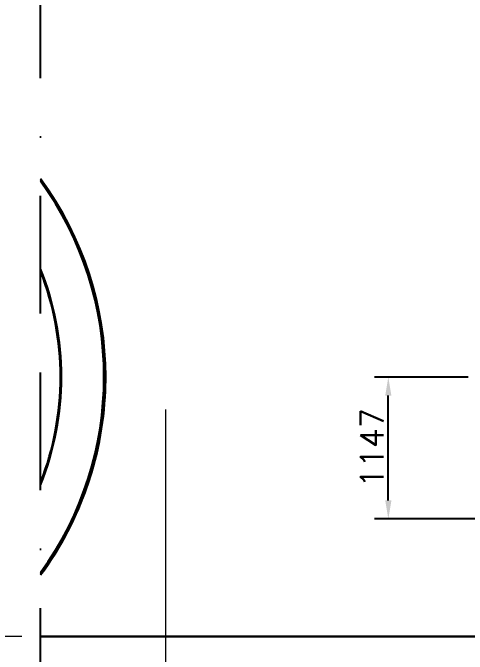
# Model space of a CAD drawing. Header units: metres. Extents: x 0 to 63075, y 0 to 44550.
# Drawn here: x 8035 to 11705, y 28011 to 33197 of the extents above; entities that cross this region are included whole.
import ezdxf

# ---------------------------------------------------------------- set-up
doc = ezdxf.new("R2010")
doc.units = ezdxf.units.M
doc.header["$LTSCALE"] = 75
for name, pattern in [('BORDER', [44.45, 12.7, -6.35, 12.7, -6.35, 0, -6.35]), ('CENTER2', [28.575, 19.05, -3.175, 3.175, -3.175]), ('CENTERX2', [101.6, 63.5, -12.7, 12.7, -12.7])]:
    doc.linetypes.add(name, pattern=pattern)
for name, color, linetype in [('SC1', 7, 'CENTER2'), ('SDM', 7, 'Continuous'), ('SL1', 8, 'Continuous'), ('SLM', 1, 'BORDER')]:
    doc.layers.add(name, color=color, linetype=linetype)
doc.styles.add('ROMANS', font='ROMANS.SHX')
doc.dimstyles.new('75___1-75', dxfattribs={"dimscale": 75, "dimtxt": 2.5, "dimasz": 2, "dimexe": 1.5, "dimexo": 1, "dimgap": 0.5, "dimtad": 1, "dimdec": 0, "dimzin": 12, "dimtxsty": 'ROMANS', "dimcen": 0, "dimclrd": 256, "dimclre": 256, "dimclrt": 3, "dimazin": 3, "dimtfac": 1, "dimtdec": 0, "dimtmove": 0, "dimatfit": 0, "dimfxl": 1, "dimlwd": -1, "dimlwe": -1, "dimarcsym": 0})

# ---------------------------------------------------------------- blocks, each defined once
blk = doc.blocks.new('A$C29c634ac')
at = {"layer": 'SL1'}
for p, q in [((524.7, 7525.6), (524.7, 7525.1)), ((0, 5484.5), (12183.1, 5484.5)), ((8784.3, 5484.5), (0, 5484.5))]:
    blk.add_line(p, q, dxfattribs=at)
for radius, start, end in [(2708, 323.9701, 36.0299), (2701.6, 324.1556, 35.8444), (2358, 338.2404, 21.7596), (2350, 338.7344, 21.2656)]:
    blk.add_arc((-2190, 7584.5), radius, start, end, dxfattribs=at)
for centre, start_param, end_param in [((-2190, 7584.5), 5.67229, 6.937359), ((-2190, 7584), 5.672297, 6.283185)]:
    blk.add_ellipse(centre, major_axis=(2714.7, -58.9), ratio=0.997298, start_param=start_param, end_param=end_param, dxfattribs=at)
blk = doc.blocks.new('*D27')
at = {"layer": 'Defpoints', "color": 0, "transparency": 16777216}
for p in [(11068.1, 30251.5), (11789.4, 30251.5), (14328.3, 29104.2)]:
    blk.add_point(p, dxfattribs=at)
at = {"layer": 'SDM', "transparency": 16777216}
for p, q in [((11714.4, 30251.5), (10955.6, 30251.5)), ((11068.1, 29254.2), (11068.1, 30101.5)), ((14253.3, 29104.2), (10955.6, 29104.2))]:
    blk.add_line(p, q, dxfattribs=at)
for points in [[(11043.1, 30101.5), (11093.1, 30101.5), (11068.1, 30251.5)], [(11043.1, 29254.2), (11093.1, 29254.2), (11068.1, 29104.2)]]:
    blk.add_solid(points, dxfattribs=at)
at = {"layer": 'SDM', "color": 3, "transparency": 16777216, "insert": (10936.8, 29677.9), "char_height": 187.5, "attachment_point": 5, "rotation": 90, "style": 'ROMANS'}
blk.add_mtext('1147', dxfattribs=at)

msp = doc.modelspace()

# ---------------------------------------------------------------- linework, layer by layer
at = {"layer": 'SC1', "color": 7, "linetype": 'CENTERX2', "lineweight": 9}
for p, q in [((9269.5, 29988.5), (9269.5, 20854.9)), ((21442.6, 28152.6), (5680.4, 28152.6))]:
    msp.add_line(p, q, dxfattribs=at)
at = {"layer": 'SLM'}
msp.add_lwpolyline([(8259.5, 37392.1), (20442.6, 37392.1), (20442.6, 22668.4), (8259.5, 22668.4)], close=True, dxfattribs=at)

# ---------------------------------------------------------------- block references
at = {"layer": 'SDM'}
msp.add_blockref('A$C29c634ac', (8259.5, 22668.4), dxfattribs=at)

# ---------------------------------------------------------------- dimensions: what is measured, and where the dimension line sits
dim = msp.add_linear_dim(base=(11068.1, 30251.5), p1=(14328.3, 29104.2), p2=(11789.4, 30251.5), angle=90, dimstyle='75___1-75', dxfattribs=at)
dim.commit()
dim.dimension.update_dxf_attribs({"geometry": '*D27', "text_midpoint": (10936.8, 29677.9)})

doc.saveas('drawing.dxf')
